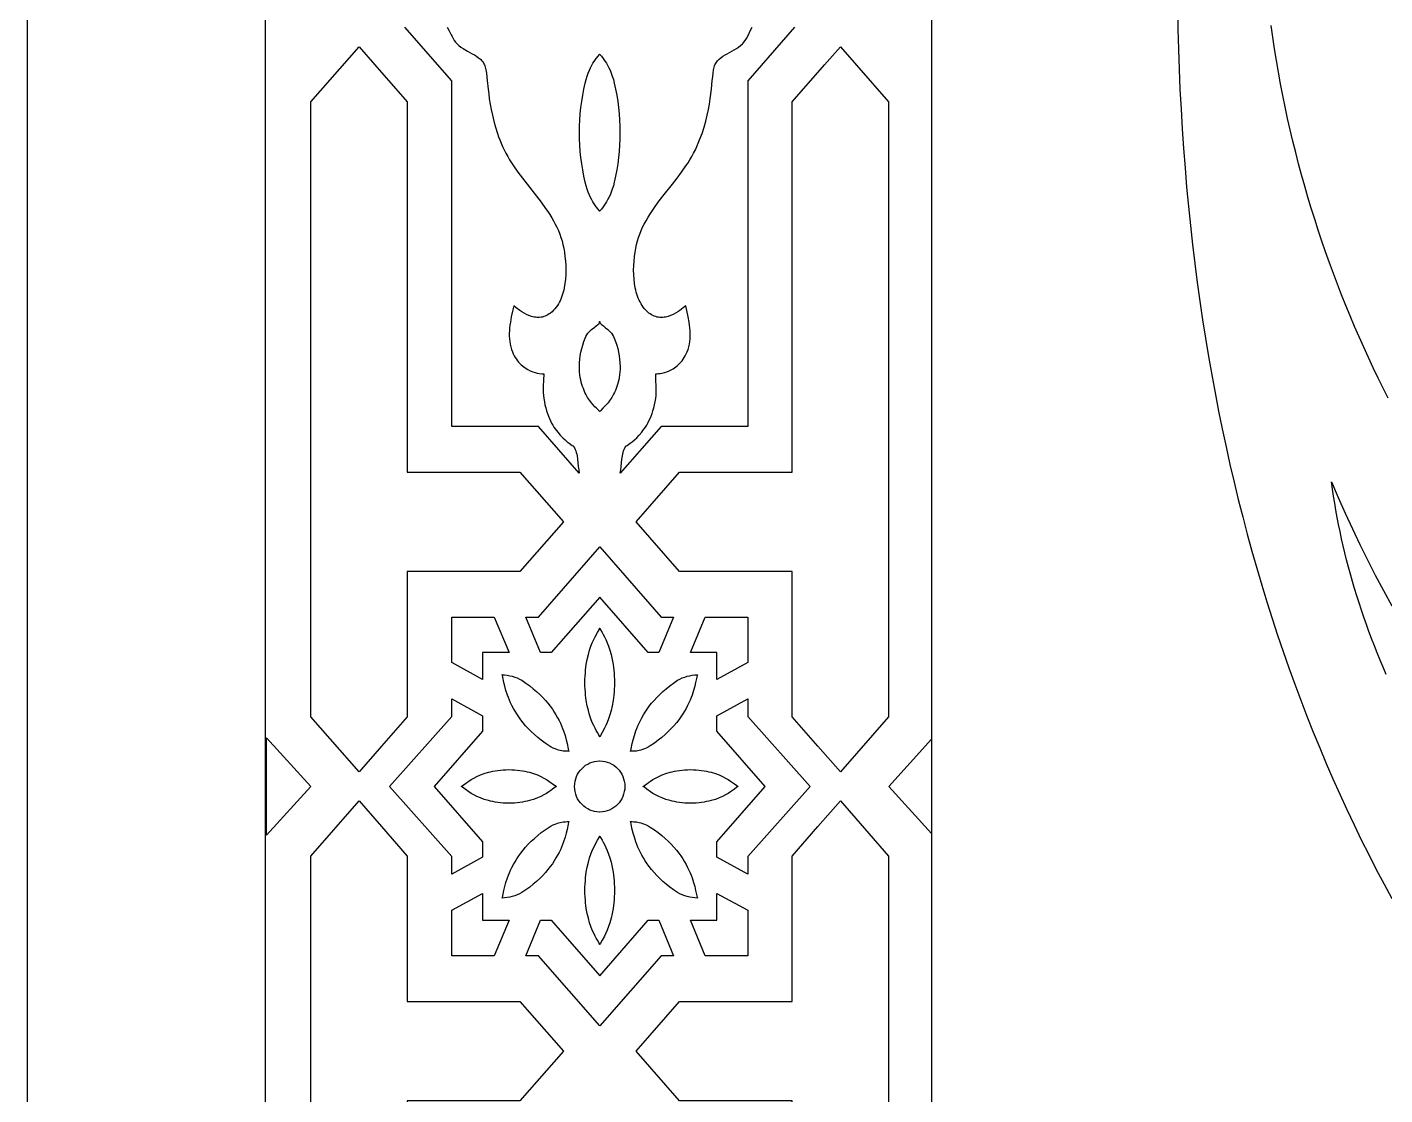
# Model space of a CAD drawing. Extents: x -350 to 350, y -610 to 610.
# Drawn here: x -350 to -207.4, y -112.2 to 0 of the extents above; entities that cross this region are included whole.
import ezdxf

# ---------------------------------------------------------------- set-up
doc = ezdxf.new("R2010")
doc.units = 0
for name, color, linetype in [('LAYER_1', 18, 'CONTINUOUS'), ('LAYER_10', 176, 'CONTINUOUS'), ('LAYER_2', 18, 'CONTINUOUS')]:
    doc.layers.add(name, color=color, linetype=linetype)

msp = doc.modelspace()

# ---------------------------------------------------------------- linework, layer by layer
at = {"layer": 'LAYER_1'}
msp.add_lwpolyline([(-350, -610), (350, -610), (350, 610), (-350, 610)], close=True, dxfattribs=at)
at = {"layer": 'LAYER_10'}
for points in [[(-325, 590), (-325, -590), (325, -590), (325, 590)], [(255, 520.25), (-255, 520.25), (-255, -520.25), (255, -520.25)]]:
    msp.add_lwpolyline(points, close=True, dxfattribs=at)
for points in [[(-229.19, 1.91), (-229.15, -0.22), (-229.09, -2.33), (-229.01, -4.44), (-228.92, -6.53), (-228.81, -8.61), (-228.69, -10.68), (-228.55, -12.74), (-228.39, -14.78), (-228.22, -16.82), (-228.03, -18.84), (-227.82, -20.85), (-227.6, -22.85), (-227.36, -24.84), (-227.1, -26.82), (-226.83, -28.79), (-226.54, -30.74), (-226.24, -32.68), (-225.92, -34.61), (-225.58, -36.53), (-225.23, -38.44), (-224.86, -40.34), (-224.48, -42.22), (-224.08, -44.09), (-223.67, -45.95), (-223.24, -47.8), (-222.79, -49.64), (-222.33, -51.46), (-221.85, -53.27), (-221.36, -55.07), (-220.85, -56.86), (-220.32, -58.64), (-219.78, -60.4), (-219.23, -62.15), (-218.66, -63.89), (-218.07, -65.62), (-217.47, -67.33), (-216.86, -69.04), (-216.23, -70.73), (-215.58, -72.41), (-214.92, -74.07), (-214.24, -75.72), (-213.55, -77.36), (-212.85, -78.99), (-212.13, -80.61), (-211.39, -82.21), (-210.64, -83.8), (-209.88, -85.38), (-209.1, -86.95), (-208.3, -88.5), (-207.49, -90.04), (-206.67, -91.57)], [(-207.05, -38.99), (-207.58, -37.93), (-208.11, -36.87), (-208.62, -35.79), (-209.13, -34.72), (-209.62, -33.63), (-210.11, -32.54), (-210.59, -31.45), (-211.05, -30.35), (-211.51, -29.24), (-211.95, -28.13), (-212.39, -27.01), (-212.81, -25.89), (-213.22, -24.76), (-213.63, -23.62), (-214.02, -22.48), (-214.4, -21.34), (-214.77, -20.19), (-215.13, -19.03), (-215.48, -17.87), (-215.82, -16.7), (-216.15, -15.53), (-216.46, -14.35), (-216.76, -13.17), (-217.06, -11.98), (-217.34, -10.79), (-217.61, -9.59), (-217.87, -8.39), (-218.11, -7.18), (-218.35, -5.96), (-218.57, -4.74), (-218.78, -3.52), (-218.98, -2.29), (-219.17, -1.05), (-219.34, 0.19)], [(-207.26, -68.01), (-207.58, -67.26), (-207.89, -66.51), (-208.2, -65.76), (-208.5, -65.01), (-208.79, -64.25), (-209.07, -63.5), (-209.34, -62.75), (-209.61, -62), (-209.86, -61.25), (-210.11, -60.5), (-210.35, -59.75), (-210.58, -59), (-210.8, -58.24), (-211.02, -57.49), (-211.22, -56.74), (-211.42, -55.99), (-211.61, -55.25), (-211.78, -54.5), (-211.95, -53.75), (-212.11, -53), (-212.27, -52.25), (-212.41, -51.51), (-212.54, -50.76), (-212.67, -50.02), (-212.78, -49.27), (-212.89, -48.53), (-212.99, -47.79), (-212.29, -49.44), (-211.56, -51.08), (-210.81, -52.72), (-210.03, -54.35), (-209.23, -55.98), (-208.41, -57.59), (-207.56, -59.2), (-206.68, -60.8)]]:
    msp.add_lwpolyline(points, dxfattribs=at)
at = {"layer": 'LAYER_2'}
for points in [[(-305.88, 0), (-305.67, -0.4), (-305.47, -0.8), (-305.37, -1), (-305.26, -1.2), (-305.14, -1.39), (-305.01, -1.57), (-304.84, -1.76), (-304.65, -1.94), (-304.44, -2.1), (-304.22, -2.25), (-303.74, -2.52), (-303.26, -2.79), (-303.02, -2.92), (-302.8, -3.06), (-302.59, -3.21), (-302.4, -3.37), (-302.23, -3.55), (-302.15, -3.64), (-302.08, -3.74), (-302.02, -3.85), (-301.97, -3.96), (-301.92, -4.08), (-301.89, -4.2), (-301.82, -4.5), (-301.77, -4.84), (-301.68, -5.62), (-301.58, -6.52), (-301.52, -7.01), (-301.46, -7.53), (-301.37, -8.08), (-301.27, -8.65), (-301.14, -9.25), (-300.99, -9.87), (-300.81, -10.51), (-300.6, -11.17), (-300.48, -11.51), (-300.35, -11.85), (-300.21, -12.19), (-300.06, -12.55), (-299.9, -12.9), (-299.72, -13.25), (-299.53, -13.59), (-299.34, -13.93), (-299.13, -14.26), (-298.91, -14.59), (-298.46, -15.24), (-297.98, -15.88), (-297.49, -16.51), (-296.5, -17.77), (-296.02, -18.4), (-295.55, -19.04), (-295.33, -19.36), (-295.12, -19.69), (-294.91, -20.02), (-294.72, -20.35), (-294.53, -20.69), (-294.36, -21.03), (-294.2, -21.38), (-294.06, -21.74), (-293.93, -22.1), (-293.81, -22.47), (-293.72, -22.84), (-293.64, -23.22), (-293.57, -23.66), (-293.51, -24.11), (-293.46, -24.58), (-293.43, -25.05), (-293.42, -25.52), (-293.43, -26), (-293.46, -26.48), (-293.51, -26.95), (-293.59, -27.4), (-293.64, -27.63), (-293.7, -27.85), (-293.76, -28.07), (-293.83, -28.28), (-293.91, -28.49), (-294, -28.69), (-294.1, -28.88), (-294.2, -29.07), (-294.31, -29.25), (-294.44, -29.42), (-294.57, -29.59), (-294.71, -29.75), (-294.86, -29.9), (-295.02, -30.04), (-295.16, -30.14), (-295.3, -30.23), (-295.45, -30.31), (-295.59, -30.37), (-295.74, -30.42), (-295.88, -30.46), (-296.03, -30.48), (-296.18, -30.5), (-296.32, -30.5), (-296.47, -30.5), (-296.61, -30.48), (-296.75, -30.46), (-297.03, -30.39), (-297.31, -30.29), (-297.57, -30.18), (-297.81, -30.05), (-298.05, -29.91), (-298.26, -29.77), (-298.63, -29.51), (-298.9, -29.3), (-299.03, -29.86), (-299.15, -30.43), (-299.25, -31.01), (-299.29, -31.31), (-299.33, -31.6), (-299.35, -31.89), (-299.36, -32.18), (-299.36, -32.47), (-299.35, -32.75), (-299.32, -33.04), (-299.27, -33.32), (-299.21, -33.59), (-299.13, -33.86), (-299.04, -34.1), (-298.95, -34.32), (-298.84, -34.52), (-298.74, -34.71), (-298.62, -34.89), (-298.5, -35.06), (-298.38, -35.21), (-298.25, -35.35), (-298.12, -35.48), (-297.98, -35.6), (-297.85, -35.71), (-297.71, -35.81), (-297.43, -35.97), (-297.16, -36.11), (-296.9, -36.21), (-296.65, -36.29), (-296.42, -36.35), (-296.22, -36.38), (-295.9, -36.42), (-295.75, -36.43), (-295.77, -37.08), (-295.79, -37.73), (-295.8, -38.05), (-295.79, -38.38), (-295.77, -38.7), (-295.74, -39.02), (-295.68, -39.36), (-295.62, -39.69), (-295.54, -40.01), (-295.45, -40.3), (-295.36, -40.59), (-295.26, -40.86), (-295.15, -41.12), (-295.04, -41.36), (-294.92, -41.6), (-294.79, -41.81), (-294.67, -42.02), (-294.54, -42.22), (-294.27, -42.57), (-294.01, -42.88), (-293.75, -43.15), (-293.5, -43.38), (-293.27, -43.57), (-293.06, -43.73), (-292.75, -43.95), (-292.65, -44.01), (-292.6, -44.06), (-292.51, -44.21), (-292.44, -44.37), (-292.37, -44.53), (-292.32, -44.7), (-292.28, -44.87), (-292.24, -45.05), (-292.19, -45.41), (-292.15, -45.78), (-292.11, -46.15), (-292.07, -46.52), (-292.01, -46.87), (-296.3, -41.95), (-305.41, -41.95), (-305.41, -39.74), (-305.41, -9.25), (-305.41, -5.64), (-310.34, 0)], [(-269.39, 0), (-274.31, -5.64), (-274.31, -9.25), (-274.31, -39.74), (-274.31, -41.95), (-283.42, -41.95), (-287.72, -46.87), (-287.65, -46.52), (-287.61, -46.15), (-287.58, -45.78), (-287.54, -45.41), (-287.48, -45.05), (-287.45, -44.87), (-287.4, -44.7), (-287.35, -44.53), (-287.29, -44.37), (-287.21, -44.21), (-287.12, -44.06), (-287.07, -44.01), (-286.98, -43.95), (-286.66, -43.73), (-286.45, -43.57), (-286.22, -43.38), (-285.97, -43.15), (-285.71, -42.88), (-285.45, -42.57), (-285.32, -42.4), (-285.19, -42.22), (-285.06, -42.02), (-284.93, -41.81), (-284.81, -41.6), (-284.69, -41.36), (-284.57, -41.12), (-284.46, -40.86), (-284.36, -40.59), (-284.27, -40.3), (-284.18, -40.01), (-284.11, -39.69), (-284.04, -39.36), (-283.98, -39.02), (-283.95, -38.7), (-283.93, -38.38), (-283.93, -38.05), (-283.93, -37.73), (-283.96, -37.08), (-283.97, -36.75), (-283.97, -36.43), (-283.82, -36.42), (-283.68, -36.41), (-283.51, -36.38), (-283.3, -36.35), (-283.07, -36.29), (-282.82, -36.21), (-282.56, -36.11), (-282.29, -35.97), (-282.15, -35.89), (-282.01, -35.81), (-281.88, -35.71), (-281.74, -35.6), (-281.61, -35.48), (-281.47, -35.35), (-281.35, -35.21), (-281.22, -35.06), (-281.1, -34.89), (-280.99, -34.71), (-280.88, -34.52), (-280.78, -34.32), (-280.68, -34.1), (-280.59, -33.86), (-280.51, -33.59), (-280.45, -33.32), (-280.4, -33.04), (-280.37, -32.75), (-280.36, -32.47), (-280.36, -32.18), (-280.37, -31.89), (-280.4, -31.6), (-280.43, -31.31), (-280.47, -31.01), (-280.57, -30.43), (-280.82, -29.3), (-281.09, -29.51), (-281.27, -29.64), (-281.46, -29.77), (-281.67, -29.91), (-281.91, -30.05), (-282.16, -30.18), (-282.42, -30.29), (-282.69, -30.39), (-282.97, -30.46), (-283.11, -30.48), (-283.25, -30.5), (-283.4, -30.5), (-283.55, -30.5), (-283.69, -30.48), (-283.84, -30.46), (-283.98, -30.42), (-284.13, -30.37), (-284.27, -30.31), (-284.42, -30.23), (-284.56, -30.14), (-284.7, -30.04), (-284.86, -29.9), (-285.01, -29.75), (-285.15, -29.59), (-285.29, -29.42), (-285.41, -29.25), (-285.52, -29.07), (-285.63, -28.88), (-285.72, -28.69), (-285.81, -28.49), (-285.89, -28.28), (-285.96, -28.07), (-286.02, -27.85), (-286.08, -27.63), (-286.13, -27.4), (-286.21, -26.95), (-286.26, -26.48), (-286.29, -26), (-286.3, -25.52), (-286.29, -25.05), (-286.26, -24.58), (-286.21, -24.11), (-286.15, -23.66), (-286.08, -23.22), (-286, -22.84), (-285.91, -22.47), (-285.79, -22.1), (-285.66, -21.74), (-285.52, -21.38), (-285.36, -21.03), (-285.19, -20.69), (-285, -20.35), (-284.81, -20.02), (-284.6, -19.69), (-284.39, -19.36), (-284.17, -19.04), (-283.71, -18.4), (-283.22, -17.77), (-282.23, -16.51), (-281.74, -15.88), (-281.27, -15.24), (-280.81, -14.59), (-280.59, -14.26), (-280.39, -13.93), (-280.19, -13.59), (-280, -13.25), (-279.82, -12.9), (-279.66, -12.55), (-279.51, -12.19), (-279.37, -11.85), (-279.12, -11.17), (-278.91, -10.51), (-278.73, -9.87), (-278.58, -9.25), (-278.45, -8.65), (-278.35, -8.08), (-278.27, -7.53), (-278.14, -6.52), (-278.04, -5.62), (-278, -5.21), (-277.95, -4.84), (-277.9, -4.5), (-277.84, -4.2), (-277.8, -4.08), (-277.76, -3.96), (-277.7, -3.85), (-277.64, -3.74), (-277.57, -3.64), (-277.5, -3.55), (-277.33, -3.37), (-277.13, -3.21), (-276.92, -3.06), (-276.7, -2.92), (-276.46, -2.79), (-275.98, -2.52), (-275.74, -2.39), (-275.51, -2.25), (-275.28, -2.1), (-275.07, -1.94), (-274.88, -1.76), (-274.79, -1.67), (-274.71, -1.57), (-274.58, -1.39), (-274.46, -1.2), (-274.25, -0.8), (-274.05, -0.4), (-273.84, 0)]]:
    msp.add_lwpolyline(points, dxfattribs=at)
for points in [[(-313.48, -3.95), (-310.08, -7.85), (-310.08, -46.76), (-298.24, -46.76), (-293.68, -51.97), (-298.24, -57.19), (-310.08, -57.19), (-310.08, -72.47), (-312.78, -75.56), (-315.14, -78.26), (-320.2, -72.47), (-320.2, -7.85), (-315.14, -2.06)], [(-289.86, -2.83), (-289.84, -2.86), (-289.81, -2.9), (-289.69, -3.05), (-289.5, -3.29), (-289.28, -3.6), (-289.16, -3.8), (-289.03, -4.01), (-288.9, -4.26), (-288.78, -4.53), (-288.66, -4.82), (-288.54, -5.15), (-288.43, -5.5), (-288.33, -5.88), (-288.19, -6.51), (-288.07, -7.16), (-287.97, -7.8), (-287.89, -8.45), (-287.82, -9.11), (-287.77, -9.77), (-287.75, -10.42), (-287.74, -11.08), (-287.75, -11.74), (-287.77, -12.4), (-287.82, -13.06), (-287.89, -13.71), (-287.97, -14.37), (-288.07, -15.01), (-288.19, -15.66), (-288.33, -16.29), (-288.43, -16.67), (-288.54, -17.02), (-288.66, -17.35), (-288.78, -17.64), (-288.9, -17.91), (-289.03, -18.15), (-289.16, -18.37), (-289.28, -18.57), (-289.5, -18.88), (-289.69, -19.11), (-289.81, -19.26), (-289.84, -19.31), (-289.86, -19.34), (-289.86, -19.34), (-289.86, -19.34), (-289.86, -19.34), (-289.86, -19.34), (-289.86, -19.34), (-289.87, -19.34), (-289.88, -19.31), (-289.91, -19.26), (-290.04, -19.11), (-290.22, -18.88), (-290.44, -18.57), (-290.57, -18.37), (-290.69, -18.15), (-290.82, -17.91), (-290.94, -17.64), (-291.07, -17.35), (-291.18, -17.02), (-291.29, -16.67), (-291.39, -16.29), (-291.53, -15.66), (-291.65, -15.01), (-291.75, -14.37), (-291.84, -13.71), (-291.9, -13.06), (-291.95, -12.4), (-291.98, -11.74), (-291.99, -11.08), (-291.98, -10.42), (-291.95, -9.77), (-291.9, -9.11), (-291.84, -8.45), (-291.75, -7.8), (-291.65, -7.16), (-291.53, -6.51), (-291.39, -5.88), (-291.29, -5.5), (-291.18, -5.15), (-291.07, -4.82), (-290.94, -4.53), (-290.82, -4.26), (-290.69, -4.01), (-290.57, -3.8), (-290.44, -3.6), (-290.22, -3.29), (-290.04, -3.05), (-289.91, -2.9), (-289.88, -2.86), (-289.87, -2.83), (-289.86, -2.83), (-289.86, -2.83), (-289.86, -2.83), (-289.86, -2.83), (-289.86, -2.83)], [(-259.53, -7.85), (-259.53, -72.47), (-264.59, -78.26), (-266.94, -75.56), (-269.65, -72.47), (-269.65, -57.19), (-281.49, -57.19), (-286.04, -51.97), (-281.49, -46.76), (-269.65, -46.76), (-269.65, -7.85), (-266.24, -3.95), (-264.59, -2.06)], [(-289.86, -30.94), (-289.84, -31.02), (-289.81, -31.09), (-289.75, -31.17), (-289.68, -31.24), (-289.48, -31.4), (-289.25, -31.58), (-289, -31.78), (-288.87, -31.9), (-288.75, -32.03), (-288.63, -32.17), (-288.52, -32.32), (-288.42, -32.5), (-288.33, -32.68), (-288.2, -33.04), (-288.08, -33.4), (-287.97, -33.77), (-287.89, -34.14), (-287.82, -34.52), (-287.77, -34.9), (-287.74, -35.28), (-287.73, -35.66), (-287.73, -35.97), (-287.75, -36.26), (-287.78, -36.54), (-287.82, -36.81), (-287.87, -37.06), (-287.92, -37.31), (-287.99, -37.54), (-288.06, -37.77), (-288.14, -37.98), (-288.22, -38.19), (-288.31, -38.38), (-288.4, -38.56), (-288.59, -38.9), (-288.79, -39.2), (-288.99, -39.46), (-289.18, -39.69), (-289.52, -40.04), (-289.76, -40.27), (-289.83, -40.34), (-289.85, -40.37), (-289.86, -40.39), (-289.86, -40.39), (-289.86, -40.39), (-289.86, -40.39), (-289.87, -40.39), (-289.89, -40.34), (-289.96, -40.27), (-290.2, -40.04), (-290.36, -39.88), (-290.54, -39.69), (-290.73, -39.46), (-290.93, -39.2), (-291.13, -38.9), (-291.32, -38.56), (-291.41, -38.38), (-291.5, -38.19), (-291.58, -37.98), (-291.66, -37.77), (-291.73, -37.54), (-291.8, -37.31), (-291.86, -37.06), (-291.9, -36.81), (-291.94, -36.54), (-291.97, -36.26), (-291.99, -35.97), (-292, -35.66), (-291.98, -35.28), (-291.95, -34.9), (-291.9, -34.52), (-291.83, -34.14), (-291.75, -33.77), (-291.64, -33.4), (-291.53, -33.04), (-291.39, -32.68), (-291.31, -32.5), (-291.21, -32.32), (-291.1, -32.17), (-290.98, -32.03), (-290.85, -31.9), (-290.72, -31.78), (-290.47, -31.58), (-290.24, -31.4), (-290.05, -31.24), (-289.97, -31.17), (-289.92, -31.09), (-289.88, -31.02), (-289.87, -30.94), (-289.86, -30.94), (-289.86, -30.94), (-289.86, -30.94), (-289.86, -30.94), (-289.86, -30.94)], [(-283.42, -61.99), (-282.1, -61.99), (-283.65, -65.72), (-284.77, -65.72), (-289.86, -59.89), (-289.86, -59.89), (-289.86, -59.89), (-294.96, -65.72), (-296.07, -65.72), (-297.62, -61.99), (-296.3, -61.99), (-289.86, -54.62), (-289.86, -54.62), (-289.86, -54.62)], [(-299.39, -65.72), (-302.16, -65.72), (-302.16, -68.55), (-305.41, -66.76), (-305.41, -61.99), (-300.94, -61.99)], [(-274.31, -66.76), (-277.57, -68.55), (-277.57, -65.72), (-280.33, -65.72), (-278.78, -61.99), (-274.31, -61.99)], [(-289.86, -63.17), (-289.84, -63.23), (-289.79, -63.32), (-289.62, -63.62), (-289.5, -63.83), (-289.37, -64.07), (-289.23, -64.36), (-289.08, -64.69), (-288.94, -65.06), (-288.8, -65.47), (-288.67, -65.93), (-288.55, -66.43), (-288.46, -66.97), (-288.41, -67.26), (-288.38, -67.56), (-288.35, -67.87), (-288.33, -68.19), (-288.32, -68.53), (-288.31, -68.87), (-288.32, -69.22), (-288.33, -69.55), (-288.35, -69.87), (-288.38, -70.19), (-288.46, -70.77), (-288.55, -71.32), (-288.67, -71.82), (-288.8, -72.27), (-288.94, -72.68), (-289.08, -73.05), (-289.23, -73.38), (-289.37, -73.67), (-289.62, -74.13), (-289.79, -74.43), (-289.84, -74.52), (-289.86, -74.57), (-289.86, -74.57), (-289.86, -74.57), (-289.86, -74.57), (-289.86, -74.57), (-289.86, -74.57), (-289.87, -74.57), (-289.88, -74.52), (-289.93, -74.43), (-290.11, -74.13), (-290.22, -73.92), (-290.35, -73.67), (-290.49, -73.38), (-290.64, -73.05), (-290.78, -72.68), (-290.92, -72.27), (-291.05, -71.82), (-291.17, -71.32), (-291.27, -70.77), (-291.31, -70.48), (-291.34, -70.19), (-291.37, -69.87), (-291.39, -69.55), (-291.41, -69.22), (-291.41, -68.87), (-291.41, -68.53), (-291.39, -68.19), (-291.37, -67.87), (-291.34, -67.56), (-291.27, -66.97), (-291.17, -66.43), (-291.05, -65.93), (-290.92, -65.47), (-290.78, -65.06), (-290.64, -64.69), (-290.49, -64.36), (-290.35, -64.07), (-290.11, -63.62), (-289.93, -63.32), (-289.88, -63.23), (-289.87, -63.17), (-289.86, -63.17), (-289.86, -63.17), (-289.86, -63.17)], [(-300.13, -68.04), (-299.86, -68.07), (-299.59, -68.1), (-299.32, -68.15), (-299.05, -68.21), (-298.79, -68.29), (-298.53, -68.38), (-298.28, -68.5), (-298.05, -68.63), (-297.62, -68.92), (-297.21, -69.21), (-296.84, -69.51), (-296.49, -69.81), (-296.16, -70.12), (-295.85, -70.43), (-295.57, -70.74), (-295.31, -71.05), (-295.07, -71.35), (-294.84, -71.66), (-294.64, -71.97), (-294.46, -72.27), (-294.29, -72.57), (-294.13, -72.86), (-294, -73.14), (-293.87, -73.42), (-293.76, -73.69), (-293.66, -73.95), (-293.5, -74.44), (-293.38, -74.88), (-293.29, -75.27), (-293.17, -75.84), (-293.13, -76.02), (-293.11, -76.07), (-293.09, -76.1), (-293.09, -76.1), (-293.11, -76.09), (-293.14, -76.09), (-293.27, -76.09), (-293.46, -76.08), (-293.71, -76.06), (-293.85, -76.04), (-294.01, -76.01), (-294.18, -75.96), (-294.36, -75.91), (-294.55, -75.83), (-294.75, -75.75), (-294.96, -75.64), (-295.17, -75.51), (-295.6, -75.22), (-296, -74.93), (-296.38, -74.63), (-296.73, -74.33), (-297.06, -74.02), (-297.37, -73.71), (-297.65, -73.41), (-297.91, -73.1), (-298.15, -72.79), (-298.37, -72.48), (-298.58, -72.17), (-298.76, -71.87), (-298.93, -71.58), (-299.08, -71.28), (-299.22, -71), (-299.35, -70.72), (-299.46, -70.45), (-299.55, -70.19), (-299.72, -69.7), (-299.84, -69.26), (-299.93, -68.87), (-300.05, -68.3), (-300.09, -68.13), (-300.11, -68.07), (-300.13, -68.04), (-300.13, -68.04), (-300.13, -68.04)], [(-279.59, -68.04), (-279.59, -68.04), (-279.61, -68.07), (-279.63, -68.13), (-279.67, -68.3), (-279.79, -68.87), (-279.88, -69.26), (-280, -69.7), (-280.17, -70.19), (-280.27, -70.45), (-280.38, -70.72), (-280.5, -71), (-280.64, -71.28), (-280.79, -71.58), (-280.96, -71.87), (-281.14, -72.17), (-281.35, -72.48), (-281.57, -72.79), (-281.81, -73.1), (-282.07, -73.41), (-282.36, -73.71), (-282.66, -74.02), (-282.99, -74.33), (-283.34, -74.63), (-283.72, -74.93), (-284.12, -75.22), (-284.55, -75.51), (-284.76, -75.64), (-284.97, -75.75), (-285.17, -75.83), (-285.36, -75.91), (-285.54, -75.96), (-285.71, -76.01), (-286.01, -76.06), (-286.27, -76.08), (-286.46, -76.09), (-286.58, -76.09), (-286.62, -76.09), (-286.63, -76.1), (-286.63, -76.1), (-286.62, -76.07), (-286.6, -76.02), (-286.56, -75.84), (-286.44, -75.27), (-286.34, -74.88), (-286.22, -74.44), (-286.06, -73.95), (-285.96, -73.69), (-285.85, -73.42), (-285.73, -73.14), (-285.59, -72.86), (-285.43, -72.57), (-285.27, -72.27), (-285.08, -71.97), (-284.88, -71.66), (-284.66, -71.35), (-284.41, -71.05), (-284.15, -70.74), (-283.87, -70.43), (-283.56, -70.12), (-283.24, -69.81), (-282.88, -69.51), (-282.51, -69.21), (-282.1, -68.92), (-281.68, -68.63), (-281.44, -68.5), (-281.19, -68.38), (-280.94, -68.29), (-280.67, -68.21), (-280.41, -68.15), (-280.14, -68.1), (-279.86, -68.07), (-279.59, -68.04), (-279.59, -68.04)], [(-302.16, -72.36), (-302.16, -73.96), (-307.24, -79.78), (-307.24, -79.78), (-307.24, -79.78), (-307.24, -79.79), (-307.24, -79.79), (-302.16, -85.61), (-302.16, -87.21), (-305.41, -89), (-305.41, -87.15), (-311.96, -79.78), (-305.41, -72.42), (-305.41, -70.57)], [(-274.31, -72.42), (-267.76, -79.78), (-274.31, -87.15), (-274.31, -89), (-277.57, -87.21), (-277.57, -85.61), (-272.48, -79.79), (-272.49, -79.79), (-272.48, -79.78), (-272.49, -79.78), (-272.48, -79.78), (-277.57, -73.96), (-277.57, -72.36), (-274.31, -70.57)], [(-320.21, -79.78), (-324.86, -84.89), (-324.86, -79.78), (-324.86, -74.68)], [(-255, -84.74), (-259.51, -79.78), (-255, -74.83)], [(-299.4, -78.02), (-299.1, -78.03), (-298.8, -78.04), (-298.52, -78.07), (-298.24, -78.1), (-297.98, -78.14), (-297.72, -78.19), (-297.48, -78.24), (-297.25, -78.3), (-296.81, -78.43), (-296.41, -78.58), (-296.05, -78.74), (-295.73, -78.9), (-295.45, -79.06), (-295.2, -79.22), (-294.81, -79.5), (-294.55, -79.7), (-294.47, -79.75), (-294.42, -79.77), (-294.42, -79.77), (-294.43, -79.78), (-294.42, -79.8), (-294.42, -79.8), (-294.47, -79.82), (-294.55, -79.87), (-294.81, -80.07), (-294.99, -80.2), (-295.2, -80.35), (-295.45, -80.51), (-295.73, -80.67), (-296.05, -80.83), (-296.41, -80.99), (-296.81, -81.14), (-297.25, -81.27), (-297.48, -81.33), (-297.72, -81.38), (-297.98, -81.43), (-298.24, -81.47), (-298.52, -81.5), (-298.8, -81.53), (-299.1, -81.54), (-299.4, -81.54), (-299.71, -81.54), (-300.01, -81.53), (-300.29, -81.5), (-300.57, -81.47), (-300.83, -81.43), (-301.09, -81.38), (-301.33, -81.33), (-301.56, -81.27), (-302, -81.14), (-302.4, -80.99), (-302.76, -80.83), (-303.08, -80.67), (-303.36, -80.51), (-303.61, -80.35), (-304, -80.07), (-304.26, -79.87), (-304.33, -79.82), (-304.38, -79.8), (-304.38, -79.8), (-304.38, -79.78), (-304.38, -79.77), (-304.38, -79.77), (-304.33, -79.75), (-304.26, -79.7), (-304, -79.5), (-303.82, -79.37), (-303.61, -79.22), (-303.36, -79.06), (-303.08, -78.9), (-302.76, -78.74), (-302.4, -78.58), (-302, -78.43), (-301.56, -78.3), (-301.33, -78.24), (-301.09, -78.19), (-300.83, -78.14), (-300.57, -78.1), (-300.29, -78.07), (-300.01, -78.04), (-299.71, -78.03)], [(-289.84, -77.1), (-289.57, -77.12), (-289.31, -77.16), (-289.07, -77.22), (-288.83, -77.31), (-288.6, -77.43), (-288.38, -77.56), (-288.18, -77.71), (-288, -77.89), (-287.83, -78.08), (-287.68, -78.28), (-287.55, -78.5), (-287.44, -78.74), (-287.35, -78.98), (-287.28, -79.24), (-287.24, -79.51), (-287.22, -79.78), (-287.24, -80.06), (-287.28, -80.33), (-287.35, -80.59), (-287.44, -80.83), (-287.55, -81.07), (-287.68, -81.29), (-287.83, -81.49), (-288, -81.68), (-288.18, -81.86), (-288.38, -82.01), (-288.6, -82.14), (-288.83, -82.26), (-289.07, -82.35), (-289.31, -82.41), (-289.57, -82.45), (-289.84, -82.47), (-289.86, -82.47), (-289.88, -82.47), (-290.15, -82.45), (-290.41, -82.41), (-290.66, -82.35), (-290.9, -82.26), (-291.12, -82.14), (-291.34, -82.01), (-291.54, -81.86), (-291.72, -81.68), (-291.89, -81.49), (-292.04, -81.29), (-292.18, -81.07), (-292.29, -80.83), (-292.38, -80.59), (-292.44, -80.33), (-292.48, -80.06), (-292.5, -79.78), (-292.48, -79.51), (-292.44, -79.24), (-292.38, -78.98), (-292.29, -78.74), (-292.18, -78.5), (-292.04, -78.28), (-291.89, -78.08), (-291.72, -77.89), (-291.54, -77.71), (-291.34, -77.56), (-291.12, -77.43), (-290.9, -77.31), (-290.66, -77.22), (-290.41, -77.16), (-290.15, -77.12), (-289.88, -77.1), (-289.86, -77.1)], [(-280.32, -78.02), (-280.01, -78.03), (-279.72, -78.04), (-279.43, -78.07), (-279.16, -78.1), (-278.89, -78.14), (-278.64, -78.19), (-278.39, -78.24), (-278.16, -78.3), (-277.72, -78.43), (-277.33, -78.58), (-276.97, -78.74), (-276.65, -78.9), (-276.36, -79.06), (-276.11, -79.22), (-275.72, -79.5), (-275.47, -79.7), (-275.39, -79.75), (-275.34, -79.77), (-275.34, -79.77), (-275.35, -79.78), (-275.34, -79.8), (-275.34, -79.8), (-275.39, -79.82), (-275.47, -79.87), (-275.72, -80.07), (-275.9, -80.2), (-276.11, -80.35), (-276.36, -80.51), (-276.65, -80.67), (-276.97, -80.83), (-277.33, -80.99), (-277.72, -81.14), (-278.16, -81.27), (-278.39, -81.33), (-278.64, -81.38), (-278.89, -81.43), (-279.16, -81.47), (-279.43, -81.5), (-279.72, -81.53), (-280.01, -81.54), (-280.32, -81.54), (-280.63, -81.54), (-280.92, -81.53), (-281.21, -81.5), (-281.48, -81.47), (-281.75, -81.43), (-282, -81.38), (-282.24, -81.33), (-282.48, -81.27), (-282.91, -81.14), (-283.31, -80.99), (-283.67, -80.83), (-283.99, -80.67), (-284.28, -80.51), (-284.52, -80.35), (-284.91, -80.07), (-285.17, -79.87), (-285.25, -79.82), (-285.3, -79.8), (-285.3, -79.8), (-285.29, -79.78), (-285.3, -79.77), (-285.3, -79.77), (-285.25, -79.75), (-285.17, -79.7), (-284.91, -79.5), (-284.74, -79.37), (-284.52, -79.22), (-284.28, -79.06), (-283.99, -78.9), (-283.67, -78.74), (-283.31, -78.58), (-282.91, -78.43), (-282.48, -78.3), (-282.24, -78.24), (-282, -78.19), (-281.75, -78.14), (-281.48, -78.1), (-281.21, -78.07), (-280.92, -78.04), (-280.63, -78.03)], [(-312.78, -84.01), (-310.08, -87.1), (-310.08, -102.38), (-298.24, -102.38), (-293.68, -107.6), (-298.24, -112.81), (-310.08, -112.81), (-310.08, -151.72), (-313.48, -155.62), (-315.14, -157.51), (-320.2, -151.72), (-320.2, -87.1), (-315.14, -81.31)], [(-259.53, -87.1), (-259.53, -151.72), (-264.59, -157.51), (-266.24, -155.62), (-269.65, -151.72), (-269.65, -112.81), (-281.49, -112.81), (-286.04, -107.6), (-281.49, -102.38), (-269.65, -102.38), (-269.65, -87.1), (-266.94, -84.01), (-264.59, -81.31)], [(-293.09, -83.47), (-293.11, -83.5), (-293.13, -83.55), (-293.17, -83.73), (-293.29, -84.3), (-293.38, -84.69), (-293.5, -85.13), (-293.66, -85.62), (-293.76, -85.88), (-293.87, -86.15), (-294, -86.43), (-294.13, -86.71), (-294.29, -87), (-294.46, -87.3), (-294.64, -87.6), (-294.84, -87.91), (-295.07, -88.21), (-295.31, -88.52), (-295.57, -88.83), (-295.85, -89.14), (-296.16, -89.45), (-296.49, -89.76), (-296.84, -90.06), (-297.21, -90.36), (-297.62, -90.65), (-298.05, -90.94), (-298.28, -91.07), (-298.53, -91.19), (-298.79, -91.28), (-299.05, -91.36), (-299.32, -91.42), (-299.59, -91.47), (-299.86, -91.5), (-300.13, -91.53), (-300.13, -91.53), (-300.13, -91.53), (-300.13, -91.53), (-300.11, -91.5), (-300.09, -91.44), (-300.05, -91.27), (-299.93, -90.7), (-299.84, -90.31), (-299.72, -89.87), (-299.55, -89.38), (-299.46, -89.12), (-299.35, -88.85), (-299.22, -88.57), (-299.08, -88.29), (-298.93, -87.99), (-298.76, -87.7), (-298.58, -87.4), (-298.37, -87.09), (-298.15, -86.78), (-297.91, -86.47), (-297.65, -86.16), (-297.37, -85.85), (-297.06, -85.55), (-296.73, -85.24), (-296.38, -84.94), (-296, -84.64), (-295.6, -84.35), (-295.17, -84.06), (-294.96, -83.93), (-294.75, -83.82), (-294.55, -83.73), (-294.36, -83.66), (-294.18, -83.61), (-294.01, -83.56), (-293.71, -83.51), (-293.46, -83.49), (-293.27, -83.48), (-293.14, -83.48), (-293.11, -83.48), (-293.09, -83.47)], [(-286.63, -83.47), (-286.62, -83.48), (-286.58, -83.48), (-286.46, -83.48), (-286.27, -83.49), (-286.01, -83.51), (-285.87, -83.53), (-285.71, -83.56), (-285.54, -83.61), (-285.36, -83.66), (-285.17, -83.73), (-284.97, -83.82), (-284.76, -83.93), (-284.55, -84.06), (-284.12, -84.35), (-283.72, -84.64), (-283.34, -84.94), (-282.99, -85.24), (-282.66, -85.55), (-282.36, -85.85), (-282.07, -86.16), (-281.81, -86.47), (-281.57, -86.78), (-281.35, -87.09), (-281.14, -87.4), (-280.96, -87.7), (-280.79, -87.99), (-280.64, -88.29), (-280.5, -88.57), (-280.38, -88.85), (-280.27, -89.12), (-280.17, -89.38), (-280, -89.87), (-279.88, -90.31), (-279.79, -90.7), (-279.67, -91.27), (-279.63, -91.44), (-279.61, -91.5), (-279.59, -91.53), (-279.59, -91.53), (-279.59, -91.53), (-279.59, -91.53), (-279.86, -91.5), (-280.14, -91.47), (-280.41, -91.42), (-280.67, -91.36), (-280.94, -91.28), (-281.19, -91.19), (-281.44, -91.07), (-281.68, -90.94), (-282.1, -90.65), (-282.51, -90.36), (-282.88, -90.06), (-283.24, -89.76), (-283.56, -89.45), (-283.87, -89.14), (-284.15, -88.83), (-284.41, -88.52), (-284.66, -88.21), (-284.88, -87.91), (-285.08, -87.6), (-285.27, -87.3), (-285.43, -87), (-285.59, -86.71), (-285.73, -86.43), (-285.85, -86.15), (-285.96, -85.88), (-286.06, -85.62), (-286.22, -85.13), (-286.34, -84.69), (-286.44, -84.3), (-286.56, -83.73), (-286.6, -83.55), (-286.62, -83.5), (-286.63, -83.47)], [(-289.86, -85), (-289.84, -85.05), (-289.79, -85.14), (-289.62, -85.44), (-289.5, -85.65), (-289.37, -85.9), (-289.23, -86.19), (-289.08, -86.52), (-288.94, -86.89), (-288.8, -87.3), (-288.67, -87.75), (-288.55, -88.25), (-288.46, -88.8), (-288.41, -89.08), (-288.38, -89.38), (-288.35, -89.7), (-288.33, -90.02), (-288.32, -90.35), (-288.31, -90.7), (-288.32, -91.04), (-288.33, -91.38), (-288.35, -91.7), (-288.38, -92.01), (-288.46, -92.6), (-288.55, -93.14), (-288.67, -93.64), (-288.8, -94.1), (-288.94, -94.51), (-289.08, -94.88), (-289.23, -95.21), (-289.37, -95.5), (-289.62, -95.95), (-289.79, -96.25), (-289.84, -96.34), (-289.86, -96.4), (-289.86, -96.4), (-289.86, -96.4), (-289.86, -96.4), (-289.87, -96.4), (-289.88, -96.34), (-289.93, -96.25), (-290.11, -95.95), (-290.22, -95.74), (-290.35, -95.5), (-290.49, -95.21), (-290.64, -94.88), (-290.78, -94.51), (-290.92, -94.1), (-291.05, -93.64), (-291.17, -93.14), (-291.27, -92.6), (-291.31, -92.31), (-291.34, -92.01), (-291.37, -91.7), (-291.39, -91.38), (-291.41, -91.04), (-291.41, -90.7), (-291.41, -90.35), (-291.39, -90.02), (-291.37, -89.7), (-291.34, -89.38), (-291.27, -88.8), (-291.17, -88.25), (-291.05, -87.75), (-290.92, -87.3), (-290.78, -86.89), (-290.64, -86.52), (-290.49, -86.19), (-290.35, -85.9), (-290.11, -85.44), (-289.93, -85.14), (-289.88, -85.05), (-289.87, -85), (-289.86, -85), (-289.86, -85), (-289.86, -85), (-289.86, -85), (-289.86, -85)], [(-302.16, -93.85), (-299.39, -93.85), (-300.94, -97.58), (-305.41, -97.58), (-305.41, -92.8), (-302.16, -91.02)], [(-274.31, -92.8), (-274.31, -97.58), (-278.78, -97.58), (-280.33, -93.85), (-277.57, -93.85), (-277.57, -91.02)], [(-282.1, -97.58), (-283.42, -97.58), (-289.86, -104.95), (-289.86, -104.95), (-289.86, -104.95), (-296.3, -97.58), (-297.62, -97.58), (-296.07, -93.85), (-294.96, -93.85), (-289.86, -99.68), (-289.86, -99.68), (-289.86, -99.68), (-284.77, -93.85), (-283.65, -93.85)]]:
    msp.add_lwpolyline(points, close=True, dxfattribs=at)

doc.saveas('drawing.dxf')
